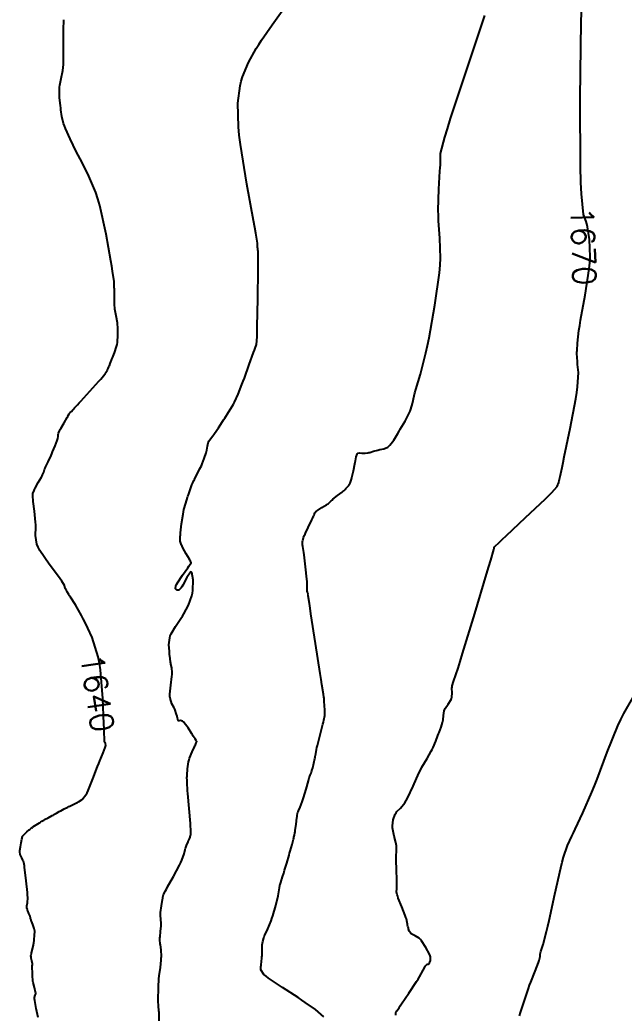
# Model space of a CAD drawing. Header units: metres. Extents: x 837477 to 838477, y 1189014 to 1191014.
# Drawn here: x 837613 to 837712.8, y 1189230.7 to 1189394.8 of the extents above; entities that cross this region are included whole.
import ezdxf

# ---------------------------------------------------------------- set-up
doc = ezdxf.new("R2010")
doc.units = ezdxf.units.M
doc.header["$LTSCALE"] = 0.3
doc.layers.add('COTAS 10', color=1, linetype='Continuous')
doc.styles.get("Standard").update_dxf_attribs({"font": 'simplex.shx'})

msp = doc.modelspace()

# ---------------------------------------------------------------- linework, layer by layer
at = {"layer": 'COTAS 10'}
for points, elevation in [([(837636.008, 1189229.563), (837635.994, 1189230.672), (837635.984, 1189230.943), (837635.972, 1189231.198), (837635.905, 1189231.992), (837635.85, 1189232.812), (837635.844, 1189233.085), (837635.843, 1189233.377), (837635.873, 1189234.597), (837635.92, 1189235.712), (837635.929, 1189235.939), (837635.936, 1189236.129), (837635.948, 1189236.52), (837635.988, 1189236.894), (837636.013, 1189237.075), (837636.044, 1189237.288), (837636.206, 1189238.337), (837636.346, 1189239.554), (837636.363, 1189239.873), (837636.37, 1189240.185), (837636.316, 1189241.249), (837636.216, 1189242.098), (837636.194, 1189242.275), (837636.175, 1189242.426), (837636.129, 1189242.762), (837636.131, 1189243.1), (837636.142, 1189243.252), (837636.158, 1189243.431), (837636.257, 1189244.287), (837636.339, 1189245.217), (837636.346, 1189245.441), (837636.346, 1189245.65), (837636.285, 1189246.286), (837636.235, 1189246.96), (837636.242, 1189247.194), (837636.257, 1189247.448), (837636.385, 1189248.535), (837636.552, 1189249.561), (837636.591, 1189249.777), (837636.628, 1189249.963), (837636.739, 1189250.387), (837637.046, 1189250.987), (837637.206, 1189251.284), (837637.4, 1189251.638), (837638.372, 1189253.387), (837639.362, 1189255.249), (837639.567, 1189255.673), (837639.742, 1189256.057), (837640.124, 1189257.116), (837640.309, 1189257.84), (837640.36, 1189258.014), (837640.412, 1189258.175), (837640.597, 1189258.661), (837640.772, 1189259.049), (837640.817, 1189259.15), (837640.86, 1189259.247), (837641.004, 1189259.572), (837641.122, 1189259.878), (837641.149, 1189259.963), (837641.173, 1189260.049), (837641.242, 1189260.359), (837641.232, 1189261.2), (837641.207, 1189261.619), (837641.172, 1189262.12), (837640.966, 1189264.604), (837640.751, 1189267.04), (837640.711, 1189267.511), (837640.679, 1189267.894), (837640.632, 1189268.54), (837640.64, 1189268.617), (837640.644, 1189268.667), (837640.654, 1189268.77), (837640.655, 1189268.909), (837640.651, 1189268.957), (837640.646, 1189269.01), (837640.614, 1189269.236), (837640.6, 1189269.679), (837640.607, 1189269.869), (837640.617, 1189270.088), (837640.692, 1189271.121), (837640.87, 1189272.298), (837640.945, 1189272.608), (837641.031, 1189272.911), (837641.436, 1189273.945), (837641.833, 1189274.77), (837641.914, 1189274.941), (837641.982, 1189275.086), (837642.124, 1189275.403), (837642.176, 1189275.529), (837642.187, 1189275.554), (837642.197, 1189275.575), (837642.222, 1189275.617), (837642.231, 1189275.631), (837642.23, 1189275.634), (837642.228, 1189275.638), (837642.21, 1189275.65), (837642.151, 1189275.721), (837642.124, 1189275.762), (837642.092, 1189275.812), (837641.936, 1189276.069), (837641.645, 1189276.538), (837641.528, 1189276.722), (837641.395, 1189276.929), (837640.784, 1189277.875), (837640.159, 1189278.73), (837640.017, 1189278.881), (837639.889, 1189278.994), (837639.539, 1189279.094), (837639.313, 1189279.033), (837639.264, 1189279.045), (837639.22, 1189279.07), (837639.106, 1189279.267), (837639.018, 1189279.593), (837638.989, 1189279.699), (837638.96, 1189279.813), (837638.839, 1189280.281), (837638.65, 1189280.837), (837638.577, 1189281.005), (837638.494, 1189281.18), (837638.123, 1189281.864), (837637.829, 1189282.776), (837637.797, 1189283.095), (837637.785, 1189283.442), (837637.917, 1189284.936), (837638.106, 1189286.402), (837638.131, 1189286.732), (837638.143, 1189287.029), (837638.086, 1189287.826), (837637.962, 1189288.416), (837637.932, 1189288.582), (837637.903, 1189288.749), (837637.816, 1189289.364), (837637.74, 1189290.083), (837637.719, 1189290.316), (837637.698, 1189290.564), (837637.623, 1189291.583), (837637.745, 1189292.731), (837637.849, 1189293.061), (837637.983, 1189293.396), (837638.721, 1189294.649), (837639.614, 1189295.968), (837639.847, 1189296.344), (837640.073, 1189296.726), (837640.837, 1189298.146), (837641.398, 1189299.675), (837641.496, 1189300.126), (837641.569, 1189300.588), (837641.627, 1189302.356), (837641.401, 1189303.533), (837641.295, 1189303.623), (837641.171, 1189303.61), (837640.567, 1189302.709), (837639.926, 1189301.438), (837639.778, 1189301.191), (837639.643, 1189300.99), (837639.264, 1189300.644), (837638.996, 1189300.65), (837638.932, 1189300.67), (837638.871, 1189300.699), (837638.687, 1189300.872), (837638.77, 1189301.351), (837638.878, 1189301.572), (837639.023, 1189301.832), (837639.854, 1189303.09), (837640.725, 1189304.32), (837640.895, 1189304.561), (837641.033, 1189304.76), (837641.278, 1189305.12), (837641.178, 1189305.401), (837641.1, 1189305.549), (837641.001, 1189305.729), (837640.459, 1189306.635), (837639.896, 1189307.626), (837639.783, 1189307.86), (837639.688, 1189308.076), (837639.498, 1189308.71), (837639.489, 1189309.468), (837639.507, 1189309.763), (837639.535, 1189310.095), (837639.711, 1189311.599), (837639.958, 1189313.183), (837640.03, 1189313.565), (837640.105, 1189313.923), (837640.388, 1189315.01), (837640.68, 1189315.91), (837640.759, 1189316.149), (837640.838, 1189316.384), (837641.117, 1189317.196), (837641.351, 1189317.851), (837641.402, 1189317.986), (837641.446, 1189318.102), (837641.553, 1189318.354), (837641.689, 1189318.622), (837641.751, 1189318.747), (837641.824, 1189318.894), (837642.178, 1189319.609), (837642.536, 1189320.324), (837642.612, 1189320.471), (837642.678, 1189320.596), (837642.831, 1189320.861), (837642.977, 1189321.161), (837643.039, 1189321.308), (837643.11, 1189321.482), (837643.443, 1189322.341), (837643.768, 1189323.291), (837643.834, 1189323.522), (837643.889, 1189323.74), (837644.003, 1189324.415), (837644.103, 1189324.957), (837644.151, 1189325.091), (837644.206, 1189325.219), (837644.478, 1189325.622), (837644.876, 1189326.117), (837645.012, 1189326.302), (837645.158, 1189326.508), (837645.779, 1189327.425), (837646.458, 1189328.458), (837646.643, 1189328.738), (837646.825, 1189329.014), (837647.468, 1189329.986), (837648.093, 1189331.026), (837648.263, 1189331.345), (837648.433, 1189331.677), (837649.036, 1189332.988), (837649.684, 1189334.586), (837649.882, 1189335.098), (837650.088, 1189335.641), (837650.897, 1189337.855), (837651.604, 1189339.829), (837651.745, 1189340.22), (837651.863, 1189340.544), (837652.091, 1189341.153), (837652.168, 1189342.426), (837652.19, 1189343.169), (837652.214, 1189344.08), (837652.302, 1189348.779), (837652.364, 1189353.496), (837652.37, 1189354.419), (837652.372, 1189355.175), (837652.34, 1189356.521), (837652.291, 1189356.791), (837652.282, 1189356.87), (837652.275, 1189356.949), (837652.266, 1189357.248), (837652.266, 1189357.539), (837652.265, 1189357.613), (837652.263, 1189357.685), (837652.253, 1189357.921), (837651.974, 1189359.547), (837651.803, 1189360.495), (837651.591, 1189361.659), (837650.487, 1189367.659), (837649.425, 1189374.211), (837649.24, 1189375.724), (837649.102, 1189377.105), (837648.997, 1189381.002), (837649.387, 1189383.885), (837649.562, 1189384.627), (837649.765, 1189385.344), (837650.737, 1189387.729), (837652.049, 1189390.034), (837652.466, 1189390.701), (837652.906, 1189391.38), (837654.692, 1189393.935), (837656.305, 1189396.252)], 1650), ([(837675.068, 1189230.456), (837675.106, 1189230.898), (837675.109, 1189230.923), (837675.11, 1189230.931), (837675.112, 1189230.939), (837675.12, 1189230.975), (837675.146, 1189231.031), (837675.159, 1189231.053), (837675.175, 1189231.077), (837675.253, 1189231.185), (837675.614, 1189231.711), (837675.808, 1189231.998), (837676.042, 1189232.346), (837677.23, 1189234.115), (837678.475, 1189236.013), (837678.746, 1189236.443), (837678.984, 1189236.831), (837679.578, 1189237.886), (837679.919, 1189238.516), (837679.998, 1189238.637), (837680.069, 1189238.734), (837680.272, 1189238.89), (837680.41, 1189238.904), (837680.442, 1189238.912), (837680.471, 1189238.921), (837680.551, 1189238.971), (837680.63, 1189239.092), (837680.659, 1189239.148), (837680.69, 1189239.212), (837680.827, 1189239.524), (837680.804, 1189240.079), (837680.735, 1189240.297), (837680.639, 1189240.543), (837680.064, 1189241.665), (837679.333, 1189242.753), (837679.139, 1189242.977), (837678.947, 1189243.169), (837678.285, 1189243.583), (837677.746, 1189243.823), (837677.633, 1189243.904), (837677.536, 1189243.991), (837677.314, 1189244.359), (837677.202, 1189244.726), (837677.175, 1189244.813), (837677.149, 1189244.893), (837677.066, 1189245.127), (837677.008, 1189245.343), (837676.998, 1189245.411), (837676.99, 1189245.483), (837676.981, 1189245.772), (837676.845, 1189246.362), (837676.756, 1189246.623), (837676.646, 1189246.927), (837676.064, 1189248.377), (837675.493, 1189249.807), (837675.389, 1189250.098), (837675.308, 1189250.344), (837675.213, 1189250.851), (837675.254, 1189251.306), (837675.259, 1189251.519), (837675.261, 1189251.768), (837675.248, 1189252.981), (837675.217, 1189254.282), (837675.208, 1189254.586), (837675.198, 1189254.867), (837675.164, 1189255.681), (837675.147, 1189256.37), (837675.15, 1189256.573), (837675.155, 1189256.78), (837675.199, 1189257.571), (837675.18, 1189258.45), (837675.144, 1189258.712), (837675.096, 1189258.984), (837674.816, 1189260.034), (837674.572, 1189261.122), (837674.546, 1189261.417), (837674.54, 1189261.709), (837674.668, 1189262.741), (837674.996, 1189263.652), (837675.116, 1189263.869), (837675.248, 1189264.07), (837675.83, 1189264.665), (837676.557, 1189265.52), (837676.782, 1189265.885), (837677.017, 1189266.306), (837677.947, 1189268.285), (837678.905, 1189270.41), (837679.156, 1189270.922), (837679.401, 1189271.401), (837680.237, 1189272.853), (837680.946, 1189274.039), (837681.11, 1189274.351), (837681.262, 1189274.655), (837681.695, 1189275.691), (837682.034, 1189276.645), (837682.126, 1189276.897), (837682.218, 1189277.145), (837682.543, 1189277.995), (837682.799, 1189278.794), (837682.848, 1189279.008), (837682.886, 1189279.22), (837682.946, 1189279.96), (837683.064, 1189280.683), (837683.14, 1189280.885), (837683.235, 1189281.086), (837683.734, 1189281.818), (837684.21, 1189282.552), (837684.291, 1189282.755), (837684.349, 1189282.958), (837684.375, 1189283.693), (837684.34, 1189284.426), (837684.36, 1189284.629), (837684.394, 1189284.831), (837684.624, 1189285.561), (837685.351, 1189287.723), (837685.698, 1189288.829), (837686.108, 1189290.153), (837688.115, 1189296.768), (837690.068, 1189303.286), (837690.444, 1189304.55), (837690.749, 1189305.58), (837691.256, 1189307.345), (837691.299, 1189307.551), (837691.311, 1189307.598), (837691.323, 1189307.641), (837691.369, 1189307.758), (837692.184, 1189308.556), (837692.682, 1189309.028), (837693.297, 1189309.609), (837696.498, 1189312.612), (837699.716, 1189315.654), (837700.341, 1189316.258), (837700.85, 1189316.76), (837701.73, 1189317.713), (837701.846, 1189317.993), (837701.874, 1189318.07), (837701.9, 1189318.146), (837701.983, 1189318.422), (837702.062, 1189318.736), (837702.087, 1189318.838), (837702.113, 1189318.945), (837702.218, 1189319.386), (837702.54, 1189320.893), (837702.704, 1189321.673), (837702.9, 1189322.61), (837703.875, 1189327.305), (837704.802, 1189332.203), (837704.968, 1189333.268), (837705.093, 1189334.207), (837705.217, 1189336.546), (837705.102, 1189337.85), (837705.076, 1189338.137), (837705.054, 1189338.391), (837704.998, 1189339.039), (837704.985, 1189339.668), (837704.991, 1189339.91), (837705, 1189340.181), (837705.067, 1189341.405), (837705.317, 1189343.48), (837705.443, 1189344.288), (837705.593, 1189345.197), (837706.337, 1189349.324), (837707, 1189353.643), (837707.099, 1189354.675), (837707.16, 1189355.636), (837707.076, 1189358.513), (837706.726, 1189360.609), (837706.621, 1189361.077), (837706.511, 1189361.497), (837706.083, 1189362.61), (837705.717, 1189366.039), (837705.647, 1189367.919), (837705.638, 1189368.31), (837705.59, 1189370.203), (837705.496, 1189381.813), (837705.679, 1189394.436), (837705.797, 1189397.358)], 1670), ([(837616.021, 1189230.087), (837615.715, 1189231.555), (837615.472, 1189232.895), (837615.443, 1189233.158), (837615.43, 1189233.374), (837615.524, 1189233.764), (837615.632, 1189234.009), (837615.628, 1189234.134), (837615.611, 1189234.283), (837615.426, 1189235.026), (837615.206, 1189235.866), (837615.166, 1189236.076), (837615.134, 1189236.276), (837615.096, 1189236.916), (837615.103, 1189237.449), (837615.099, 1189237.581), (837615.094, 1189237.706), (837615.055, 1189238.103), (837615.024, 1189238.398), (837615.024, 1189238.459), (837615.027, 1189238.511), (837615.068, 1189238.626), (837615.094, 1189238.783), (837615.088, 1189238.862), (837615.076, 1189238.957), (837614.986, 1189239.427), (837614.885, 1189239.905), (837614.866, 1189240.005), (837614.852, 1189240.09), (837614.835, 1189240.279), (837614.88, 1189240.508), (837614.905, 1189240.619), (837614.935, 1189240.75), (837615.239, 1189242.038), (837615.269, 1189242.169), (837615.294, 1189242.279), (837615.339, 1189242.506), (837615.364, 1189242.732), (837615.375, 1189242.842), (837615.389, 1189242.973), (837615.454, 1189243.616), (837615.459, 1189244.368), (837615.434, 1189244.568), (837615.398, 1189244.764), (837615.173, 1189245.439), (837614.933, 1189245.987), (837614.887, 1189246.102), (837614.85, 1189246.202), (837614.791, 1189246.428), (837614.748, 1189246.631), (837614.72, 1189246.715), (837614.687, 1189246.811), (837614.509, 1189247.259), (837614.321, 1189247.71), (837614.28, 1189247.807), (837614.244, 1189247.892), (837614.157, 1189248.102), (837614.138, 1189248.322), (837614.146, 1189248.414), (837614.16, 1189248.52), (837614.256, 1189249.012), (837614.308, 1189249.92), (837614.294, 1189250.287), (837614.268, 1189250.705), (837614.069, 1189252.634), (837613.839, 1189254.475), (837613.792, 1189254.837), (837613.753, 1189255.136), (837613.674, 1189255.681), (837613.602, 1189255.875), (837613.566, 1189255.951), (837613.525, 1189256.038), (837613.32, 1189256.435), (837613.123, 1189256.858), (837613.086, 1189256.962), (837613.056, 1189257.059), (837613.013, 1189257.364), (837613.021, 1189257.594), (837613.024, 1189257.645), (837613.027, 1189257.691), (837613.041, 1189257.81), (837613.081, 1189258.03), (837613.101, 1189258.139), (837613.124, 1189258.269), (837613.242, 1189258.913), (837613.359, 1189259.55), (837613.382, 1189259.676), (837613.402, 1189259.781), (837613.442, 1189259.974), (837613.462, 1189260.024), (837613.469, 1189260.037), (837613.477, 1189260.051), (837613.514, 1189260.097), (837613.64, 1189260.219), (837613.705, 1189260.28), (837613.782, 1189260.352), (837614.169, 1189260.711), (837614.556, 1189261.067), (837614.633, 1189261.138), (837614.697, 1189261.197), (837614.822, 1189261.309), (837614.984, 1189261.417), (837615.071, 1189261.473), (837615.178, 1189261.541), (837615.716, 1189261.883), (837616.262, 1189262.231), (837616.372, 1189262.303), (837616.465, 1189262.364), (837616.655, 1189262.498), (837616.858, 1189262.625), (837616.959, 1189262.682), (837617.08, 1189262.75), (837617.68, 1189263.073), (837618.338, 1189263.426), (837618.495, 1189263.512), (837618.641, 1189263.593), (837619.08, 1189263.841), (837619.495, 1189264.076), (837619.626, 1189264.148), (837619.764, 1189264.223), (837620.323, 1189264.519), (837620.919, 1189264.821), (837621.081, 1189264.9), (837621.242, 1189264.976), (837621.812, 1189265.234), (837622.378, 1189265.507), (837622.536, 1189265.594), (837622.695, 1189265.685), (837623.273, 1189266.051), (837623.904, 1189266.817), (837624.096, 1189267.16), (837624.295, 1189267.559), (837625.078, 1189269.472), (837625.841, 1189271.517), (837626.028, 1189272), (837626.205, 1189272.447), (837626.756, 1189273.759), (837627.113, 1189274.656), (837627.167, 1189274.84), (837627.203, 1189274.997), (837627.17, 1189275.335), (837627.045, 1189275.49), (837627.022, 1189275.532), (837627.004, 1189275.573), (837626.982, 1189275.719), (837626.987, 1189275.851), (837626.987, 1189275.884), (837626.986, 1189275.916), (837626.977, 1189276.017), (837626.93, 1189277.106), (837626.904, 1189277.761), (837626.874, 1189278.569), (837626.72, 1189282.76), (837626.334, 1189287.46), (837626.156, 1189288.588), (837625.948, 1189289.641), (837624.943, 1189292.817), (837624.215, 1189294.367), (837623.787, 1189295.275), (837623.484, 1189295.874), (837623.188, 1189296.439), (837622.182, 1189298.186), (837621.39, 1189299.445), (837621.229, 1189299.702), (837621.094, 1189299.919), (837620.819, 1189300.372), (837620.714, 1189300.56), (837620.687, 1189300.61), (837620.66, 1189300.659), (837620.567, 1189300.828), (837620.482, 1189301.015), (837620.459, 1189301.075), (837620.437, 1189301.139), (837620.36, 1189301.402), (837619.926, 1189302.118), (837619.679, 1189302.468), (837619.377, 1189302.884), (837617.824, 1189304.935), (837616.315, 1189307.167), (837616.039, 1189307.697), (837615.825, 1189308.19), (837615.565, 1189309.65), (837615.63, 1189311.001), (837615.62, 1189311.424), (837615.598, 1189311.867), (837615.418, 1189313.646), (837615.223, 1189315.261), (837615.191, 1189315.602), (837615.17, 1189315.896), (837615.172, 1189316.573), (837615.347, 1189317.079), (837615.435, 1189317.264), (837615.539, 1189317.47), (837616.056, 1189318.379), (837616.575, 1189319.275), (837616.68, 1189319.473), (837616.768, 1189319.649), (837616.947, 1189320.104), (837617.103, 1189320.559), (837617.176, 1189320.735), (837617.263, 1189320.933), (837617.686, 1189321.831), (837618.173, 1189322.868), (837618.3, 1189323.154), (837618.424, 1189323.44), (837618.844, 1189324.467), (837619.162, 1189325.323), (837619.222, 1189325.501), (837619.27, 1189325.652), (837619.342, 1189325.985), (837619.347, 1189326.168), (837619.352, 1189326.226), (837619.36, 1189326.286), (837619.402, 1189326.529), (837619.572, 1189326.95), (837619.661, 1189327.122), (837619.767, 1189327.318), (837620.299, 1189328.229), (837620.826, 1189329.107), (837620.929, 1189329.283), (837621.013, 1189329.429), (837621.162, 1189329.717), (837621.234, 1189329.842), (837621.27, 1189329.886), (837621.312, 1189329.933), (837621.521, 1189330.14), (837621.758, 1189330.367), (837621.817, 1189330.427), (837621.874, 1189330.487), (837622.058, 1189330.693), (837622.547, 1189331.242), (837622.796, 1189331.518), (837623.094, 1189331.847), (837624.582, 1189333.485), (837626.061, 1189335.118), (837626.353, 1189335.446), (837626.595, 1189335.719), (837627.045, 1189336.255), (837627.163, 1189336.433), (837627.195, 1189336.482), (837627.226, 1189336.529), (837627.337, 1189336.697), (837627.445, 1189336.877), (837627.475, 1189336.932), (837627.504, 1189336.99), (837627.608, 1189337.216), (837627.72, 1189337.492), (837627.755, 1189337.581), (837627.79, 1189337.675), (837627.93, 1189338.058), (837628.131, 1189338.582), (837628.205, 1189338.764), (837628.288, 1189338.964), (837628.651, 1189339.82), (837628.99, 1189340.861), (837629.056, 1189341.177), (837629.111, 1189341.505), (837629.209, 1189342.789), (837629.178, 1189344.092), (837629.15, 1189344.432), (837629.114, 1189344.763), (837628.916, 1189345.882), (837628.716, 1189346.979), (837628.68, 1189347.296), (837628.651, 1189347.619), (837628.614, 1189348.832), (837628.615, 1189350.012), (837628.611, 1189350.313), (837628.604, 1189350.604), (837628.562, 1189351.563), (837628.328, 1189353.303), (837628.2, 1189354.085), (837628.045, 1189354.998), (837627.256, 1189359.382), (837626.205, 1189364.097), (837625.884, 1189365.218), (837625.551, 1189366.259), (837624.243, 1189369.356), (837622.944, 1189371.806), (837622.617, 1189372.439), (837622.304, 1189373.053), (837621.292, 1189375.109), (837620.525, 1189376.851), (837620.367, 1189377.268), (837620.231, 1189377.655), (837619.938, 1189378.815), (837619.798, 1189379.884), (837619.759, 1189380.214), (837619.721, 1189380.56), (837619.582, 1189381.93), (837619.537, 1189383.305), (837619.557, 1189383.653), (837619.592, 1189383.987), (837619.835, 1189385.075), (837620.101, 1189386.396), (837620.15, 1189386.876), (837620.188, 1189387.407), (837620.237, 1189389.738), (837620.226, 1189391.962), (837620.226, 1189392.425), (837620.227, 1189392.822), (837620.242, 1189393.705), (837620.265, 1189394.144), (837620.271, 1189394.262), (837620.276, 1189394.377), (837620.297, 1189394.78)], 1640), ([(837663.219, 1189230.194), (837661.84, 1189231.385), (837660.124, 1189232.577), (837659.552, 1189232.96), (837658.938, 1189233.366), (837656.368, 1189235.024), (837654.087, 1189236.575), (837653.654, 1189236.914), (837653.307, 1189237.214), (837652.774, 1189237.972), (837652.813, 1189238.483), (837652.827, 1189238.627), (837652.842, 1189238.772), (837652.908, 1189239.307), (837652.969, 1189239.897), (837652.98, 1189240.078), (837652.989, 1189240.265), (837653.003, 1189241.003), (837653.017, 1189241.73), (837653.026, 1189241.91), (837653.038, 1189242.08), (837653.101, 1189242.621), (837653.278, 1189243.236), (837653.361, 1189243.453), (837653.459, 1189243.691), (837653.939, 1189244.721), (837654.493, 1189246.025), (837654.639, 1189246.435), (837654.781, 1189246.867), (837655.266, 1189248.604), (837655.645, 1189250.188), (837655.719, 1189250.524), (837655.781, 1189250.815), (837655.896, 1189251.492), (837655.942, 1189251.866), (837655.96, 1189251.965), (837655.98, 1189252.062), (837656.072, 1189252.397), (837656.185, 1189252.735), (837656.219, 1189252.834), (837656.254, 1189252.935), (837656.387, 1189253.318), (837656.578, 1189253.906), (837656.648, 1189254.136), (837656.726, 1189254.395), (837657.074, 1189255.57), (837657.45, 1189256.873), (837657.546, 1189257.211), (837657.639, 1189257.539), (837657.946, 1189258.646), (837658.183, 1189259.517), (837658.23, 1189259.698), (837658.271, 1189259.852), (837658.353, 1189260.191), (837658.413, 1189260.571), (837658.439, 1189260.752), (837658.47, 1189260.965), (837658.615, 1189262.008), (837658.755, 1189263.036), (837658.783, 1189263.241), (837658.805, 1189263.411), (837658.847, 1189263.735), (837658.916, 1189263.956), (837658.957, 1189264.061), (837659.007, 1189264.186), (837659.264, 1189264.794), (837659.61, 1189265.7), (837659.716, 1189266.012), (837659.826, 1189266.351), (837660.259, 1189267.797), (837660.647, 1189269.138), (837660.729, 1189269.411), (837660.799, 1189269.641), (837660.959, 1189270.117), (837661.044, 1189270.321), (837661.09, 1189270.437), (837661.172, 1189270.655), (837661.278, 1189271.005), (837661.316, 1189271.147), (837661.358, 1189271.309), (837661.54, 1189272.055), (837661.714, 1189272.827), (837661.751, 1189273.005), (837661.783, 1189273.168), (837661.856, 1189273.626), (837661.995, 1189274.319), (837662.069, 1189274.631), (837662.158, 1189274.993), (837662.607, 1189276.733), (837663.055, 1189278.485), (837663.144, 1189278.855), (837663.218, 1189279.175), (837663.355, 1189279.914), (837663.377, 1189280.331), (837663.377, 1189280.447), (837663.375, 1189280.564), (837663.347, 1189280.989), (837663.31, 1189281.429), (837663.302, 1189281.555), (837663.295, 1189281.684), (837663.279, 1189282.164), (837663.252, 1189282.662), (837663.238, 1189282.801), (837663.222, 1189282.941), (837663.141, 1189283.452), (837662.879, 1189285.051), (837662.748, 1189285.878), (837662.593, 1189286.87), (837661.824, 1189291.84), (837661.07, 1189296.727), (837660.924, 1189297.667), (837660.806, 1189298.429), (837660.604, 1189299.689), (837660.586, 1189299.78), (837660.582, 1189299.83), (837660.585, 1189299.916), (837660.588, 1189300.001), (837660.584, 1189300.047), (837660.569, 1189300.129), (837660.54, 1189300.226), (837660.529, 1189300.257), (837660.517, 1189300.291), (837660.465, 1189300.432), (837660.428, 1189300.612), (837660.425, 1189300.671), (837660.426, 1189300.734), (837660.456, 1189300.992), (837660.445, 1189301.696), (837660.419, 1189302.039), (837660.385, 1189302.447), (837660.179, 1189304.458), (837659.946, 1189306.457), (837659.894, 1189306.858), (837659.848, 1189307.193), (837659.725, 1189307.851), (837659.665, 1189308.101), (837659.659, 1189308.179), (837659.657, 1189308.26), (837659.686, 1189308.583), (837659.747, 1189308.903), (837659.764, 1189308.983), (837659.783, 1189309.058), (837659.853, 1189309.294), (837660.014, 1189309.676), (837660.09, 1189309.843), (837660.18, 1189310.037), (837660.616, 1189310.956), (837661.218, 1189312.208), (837661.38, 1189312.545), (837661.454, 1189312.705), (837661.475, 1189312.752), (837661.496, 1189312.8), (837661.573, 1189312.983), (837661.64, 1189313.16), (837661.654, 1189313.205), (837661.668, 1189313.248), (837661.702, 1189313.388), (837661.898, 1189313.598), (837662.013, 1189313.684), (837662.154, 1189313.783), (837662.884, 1189314.243), (837663.629, 1189314.708), (837663.78, 1189314.81), (837663.906, 1189314.9), (837664.162, 1189315.128), (837664.421, 1189315.388), (837664.549, 1189315.498), (837664.703, 1189315.625), (837665.461, 1189316.223), (837666.212, 1189316.81), (837666.361, 1189316.931), (837666.485, 1189317.034), (837666.717, 1189317.255), (837666.818, 1189317.384), (837666.859, 1189317.429), (837666.905, 1189317.478), (837667.117, 1189317.688), (837667.336, 1189317.927), (837667.386, 1189317.994), (837667.431, 1189318.061), (837667.557, 1189318.307), (837667.694, 1189318.764), (837667.747, 1189318.964), (837667.807, 1189319.197), (837668.076, 1189320.302), (837668.339, 1189321.463), (837668.395, 1189321.73), (837668.445, 1189321.974), (837668.562, 1189322.659), (837668.688, 1189323.078), (837668.743, 1189323.155), (837668.806, 1189323.214), (837669.105, 1189323.285), (837669.465, 1189323.255), (837669.566, 1189323.25), (837669.667, 1189323.246), (837670.04, 1189323.246), (837670.479, 1189323.298), (837670.623, 1189323.328), (837670.776, 1189323.364), (837671.41, 1189323.55), (837672.096, 1189323.751), (837672.282, 1189323.797), (837672.466, 1189323.839), (837673.118, 1189323.955), (837673.756, 1189324.23), (837673.932, 1189324.372), (837674.108, 1189324.542), (837674.742, 1189325.395), (837675.412, 1189326.509), (837675.611, 1189326.844), (837675.816, 1189327.191), (837676.605, 1189328.54), (837677.296, 1189329.854), (837677.439, 1189330.179), (837677.561, 1189330.488), (837677.826, 1189331.46), (837678.105, 1189332.724), (837678.237, 1189333.216), (837678.391, 1189333.769), (837679.143, 1189336.281), (837680.062, 1189339.8), (837680.322, 1189340.989), (837680.584, 1189342.271), (837681.551, 1189347.676), (837682.273, 1189353.029), (837682.381, 1189354.279), (837682.45, 1189355.428), (837682.364, 1189358.737), (837682.129, 1189361.587), (837682.103, 1189362.447), (837682.093, 1189363.338), (837682.201, 1189366.808), (837682.375, 1189369.777), (837682.408, 1189370.35), (837682.434, 1189370.816), (837682.474, 1189371.602), (837682.472, 1189371.824), (837682.473, 1189371.934), (837682.473, 1189372.066), (837682.477, 1189372.719), (837683.161, 1189375.378), (837683.59, 1189376.774), (837684.124, 1189378.457), (837686.917, 1189386.916), (837689.772, 1189395.467)], 1660), ([(837695.5, 1189230.357), (837695.674, 1189230.914), (837696.311, 1189232.924), (837696.971, 1189234.884), (837697.16, 1189235.41), (837697.353, 1189235.929), (837698.07, 1189237.743), (837698.647, 1189239.191), (837698.751, 1189239.479), (837698.83, 1189239.718), (837698.911, 1189240.173), (837698.939, 1189240.561), (837698.985, 1189240.757), (837699.047, 1189240.993), (837699.406, 1189242.166), (837699.986, 1189244.306), (837700.187, 1189245.152), (837700.406, 1189246.108), (837701.344, 1189250.472), (837702.301, 1189254.791), (837702.533, 1189255.718), (837702.75, 1189256.528), (837703.413, 1189258.48), (837704.147, 1189260.032), (837704.409, 1189260.589), (837704.697, 1189261.202), (837705.946, 1189263.877), (837707.427, 1189267.258), (837707.859, 1189268.316), (837708.302, 1189269.426), (837709.982, 1189273.877), (837711.73, 1189278.227), (837712.216, 1189279.274), (837712.702, 1189280.253), (837714.461, 1189283.218)], 1680)]:
    msp.add_lwpolyline(points, dxfattribs=dict(at, elevation=elevation))

# ---------------------------------------------------------------- texts
at = {"layer": 'COTAS 10', "char_height": 3.8, "attachment_point": 7}
for s, insert, rotation in [('1670', (837703.901, 1189363.843, 1670), 272.11962), ('1640', (837622.968, 1189289.826, 1640), 278.44477)]:
    msp.add_mtext(s, dxfattribs=dict(at, insert=insert, rotation=rotation))

doc.saveas('drawing.dxf')
